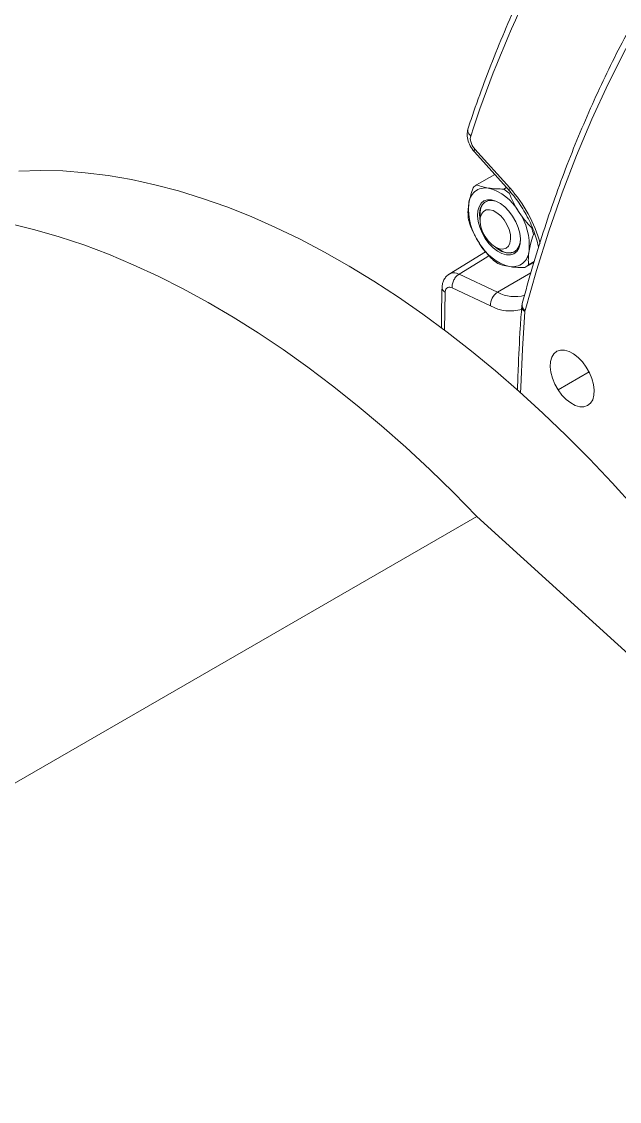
# Model space of a CAD drawing. Header units: millimetres. Extents: x 26816 to 90584, y 11074 to 56542.
# Drawn here: x 49375.9 to 49541.6, y 40710.4 to 41009.6 of the extents above; entities that cross this region are included whole.
import ezdxf

# ---------------------------------------------------------------- set-up
doc = ezdxf.new("R2010")
doc.units = ezdxf.units.MM
doc.layers.add('MAU_XANH', color=5, linetype='Continuous')

msp = doc.modelspace()

# ---------------------------------------------------------------- linework, layer by layer
at = {"layer": 'MAU_XANH', "linetype": 'Continuous', "lineweight": 0}
for p, q in [((49511.23, 40963.51), (49501.54, 40974.28)), ((49501.43, 40973.49), (49511.13, 40962.73)), ((49502.06, 40964.36), (49507.06, 40967.25)), ((49510.31, 40963.63), (49509.59, 40963.22)), ((49511.1, 40962.04), (49511.51, 40962.28)), ((49503.08, 40957.17), (49503, 40956.11)), ((49503, 40956.11), (49503, 40954.48)), ((49503.08, 40957.17), (49503.06, 40955.28)), ((49517.46, 40952.66), (49517.27, 40952.55)), ((49517.8, 40950.58), (49518.18, 40950.8)), ((49507.24, 40947.13), (49508.66, 40946.31)), ((49514.17, 40949.5), (49514.09, 40948.44)), ((49514.09, 40948.06), (49514.09, 40948.44)), ((49504.55, 40945.86), (49494.43, 40939.63)), ((49515.45, 40941.44), (49517.93, 40942.87)), ((49518.01, 40943.15), (49516.43, 40942.24)), ((49507.82, 40934.62), (49497.2, 40939.63)), ((49507.82, 40934.62), (49517.07, 40939.96)), ((49495.27, 40935.85), (49505.89, 40930.84)), ((49493.17, 40924.12), (49493.34, 40934.6)), ((49514.7, 40931.52), (49514.56, 40930.69)), ((49524.63, 40907.56), (49533.24, 40912.53)), ((49502.11, 40872.5), (49370.4, 40796.47)), ((49502.11, 40872.5), (49680.58, 40710.35))]:
    msp.add_line(p, q, dxfattribs=at)
at = {"layer": 'MAU_XANH', "linetype": 'Continuous', "lineweight": 0, "flags": 128}
for points in [[(49515.47, 40929.52), (49518.62, 40940.65), (49522.05, 40951.52), (49525.76, 40962.13), (49529.73, 40972.48), (49533.98, 40982.55), (49538.5, 40992.34), (49543.28, 41001.85), (49548.32, 41011.06), (49553.62, 41019.97), (49559.18, 41028.58), (49564.99, 41036.88)], [(49375.14, 40968.2), (49381.18, 40968.37), (49387.33, 40968.22), (49393.58, 40967.75), (49399.93, 40966.96), (49406.37, 40965.85), (49412.88, 40964.42), (49419.46, 40962.68), (49426.11, 40960.62), (49432.8, 40958.25), (49439.54, 40955.57), (49446.31, 40952.59), (49453.11, 40949.3), (49459.92, 40945.72), (49466.74, 40941.85), (49473.55, 40937.7), (49480.36, 40933.26), (49487.14, 40928.55), (49493.9, 40923.57), (49500.61, 40918.32), (49507.28, 40912.83), (49513.89, 40907.08), (49520.44, 40901.1), (49526.91, 40894.88), (49533.3, 40888.44), (49539.6, 40881.79), (49545.79, 40874.93)], [(49511.23, 40963.51), (49511.1, 40963.2), (49511.06, 40962.95), (49511.1, 40962.77), (49511.13, 40962.73)], [(49514.09, 40948.06), (49514.17, 40949.44), (49513.99, 40950.96), (49513.56, 40952.55), (49512.9, 40954.15), (49512.04, 40955.68), (49511, 40957.07), (49509.85, 40958.27), (49508.63, 40959.22), (49507.39, 40959.88), (49506.18, 40960.22), (49505.07, 40960.23), (49504.09, 40959.91), (49503.3, 40959.27), (49502.72, 40958.33), (49502.38, 40957.15), (49502.3, 40955.76), (49502.48, 40954.24), (49502.91, 40952.65), (49503.57, 40951.05), (49504.43, 40949.53), (49505.47, 40948.13), (49506.62, 40946.93), (49507.84, 40945.98), (49509.08, 40945.32), (49510.29, 40944.98), (49511.4, 40944.97), (49512.38, 40945.29), (49513.17, 40945.94), (49513.75, 40946.87), (49514.09, 40948.06)], [(49503, 40954.5), (49502.93, 40954.99), (49502.87, 40956.43), (49503.08, 40957.7), (49503.54, 40958.74), (49504.24, 40959.51), (49505.13, 40959.95), (49506.18, 40960.06), (49507.35, 40959.83), (49508.52, 40959.3)], [(49503.06, 40955.28), (49503.37, 40956.27), (49503.93, 40957), (49504.69, 40957.42), (49505.61, 40957.49), (49506.64, 40957.23), (49507.7, 40956.64), (49508.74, 40955.76), (49509.68, 40954.64), (49510.47, 40953.36), (49511.05, 40952), (49511.4, 40950.64), (49511.48, 40949.36), (49511.3, 40948.26), (49510.87, 40947.39), (49510.2, 40946.81), (49509.35, 40946.56), (49508.37, 40946.66), (49507.32, 40947.09), (49506.26, 40947.83), (49505.27, 40948.84), (49504.4, 40950.04), (49503.7, 40951.38), (49503.23, 40952.75), (49503.02, 40954.08), (49503.06, 40955.28)], [(49372.94, 40953.6), (49379.61, 40951.95), (49386.35, 40949.99), (49393.14, 40947.72), (49399.97, 40945.13), (49406.85, 40942.24), (49413.75, 40939.06), (49420.67, 40935.57), (49427.61, 40931.79), (49434.55, 40927.72), (49441.48, 40923.37), (49448.39, 40918.74), (49455.28, 40913.84), (49462.14, 40908.67), (49468.96, 40903.25), (49475.72, 40897.57), (49482.43, 40891.65), (49489.07, 40885.49), (49495.63, 40879.11), (49502.11, 40872.5)], [(49514.09, 40948.44), (49513.75, 40947.27), (49513.17, 40946.37), (49512.37, 40945.76), (49511.39, 40945.48), (49510.28, 40945.54), (49509.08, 40945.94), (49507.86, 40946.66), (49507.26, 40947.12)], [(49497.2, 40939.63), (49504.84, 40944.33), (49505.53, 40944.76)], [(49514.25, 40906.76), (49514.3, 40908.3), (49514.77, 40918.83), (49515.43, 40929.25)], [(49524.63, 40907.56), (49523.74, 40909.13), (49523.06, 40910.78), (49522.61, 40912.42), (49522.43, 40913.98), (49522.52, 40915.41), (49522.86, 40916.63), (49523.46, 40917.59), (49524.28, 40918.25), (49525.28, 40918.58), (49526.43, 40918.57), (49527.67, 40918.22), (49528.94, 40917.54), (49530.2, 40916.56), (49531.39, 40915.33), (49532.45, 40913.89)], [(49532.45, 40913.89), (49533.35, 40912.32), (49534.03, 40910.68), (49534.47, 40909.04), (49534.65, 40907.47), (49534.57, 40906.05), (49534.22, 40904.83), (49533.62, 40903.87), (49532.8, 40903.21), (49531.8, 40902.87), (49530.65, 40902.88), (49529.41, 40903.23), (49528.14, 40903.92), (49526.88, 40904.89), (49525.69, 40906.13), (49524.63, 40907.56)]]:
    msp.add_lwpolyline(points, dxfattribs=at)
at = {"layer": 'MAU_XANH', "linetype": 'Continuous', "lineweight": 0}
for centre, radius, start, end in [((49823.26, 40872.02), 339.77, 147.5383, 161.8417), ((49504.54, 40958.87), 4.68, 80.662, 177.3072), ((49504.4, 40960.46), 4.55, 121.008, 136.9612), ((49501.76, 40950.3), 13.65, 29.3618, 74.9809), ((49500.69, 40950.2), 15.77, 48.6908, 55.6519), ((49482.56, 40937.8), 38.52, 15.526, 41.8817), ((49516.21, 40957.65), 16.4, 174.9652, 215.1767), ((49506.56, 40956.85), 3.49, 123.0003, 174.5897), ((49500.26, 40947.55), 16.4, 354.9652, 35.1767), ((49518.34, 40959.18), 19.05, 192.0026, 198.1393), ((49499.17, 40946.62), 19.05, 12.0026, 18.1393), ((49514.7, 40954.9), 13.65, 209.3618, 254.9809), ((49511, 40949.52), 3.97, 233.9308, 294.7463), ((49511.93, 40946.33), 4.68, 260.662, 357.3072), ((49516.82, 40955.61), 15.77, 228.6908, 235.6519), ((49513.11, 40945.34), 4.55, 301.008, 316.9612), ((49510.17, 40931.04), 4.28, 123.28, 182.6011), ((49512.62, 40943.34), 9.95, 241.1994, 286.5317), ((49511.41, 40940.82), 11.4, 241.0723, 286.1906), ((49516.18, 40930.69), 1.62, 179.7916, 242.5096), ((49516.72, 40931.15), 2.05, 169.7166, 232.7375), ((49516.86, 40929.15), 1.43, 165.3075, 176.1238)]:
    msp.add_arc(centre, radius, start, end, dxfattribs=at)
for points, knots in [([(49536.18, 41057.24), (49535.29, 41055.85), (49532.73, 41051.82), (49528.63, 41044.98), (49523.96, 41036.65), (49519.5, 41028.09), (49515.24, 41019.3), (49511.19, 41010.29), (49507.34, 41001.07), (49503.77, 40991.8), (49501.26, 40984.76), (49499.96, 40980.88), (49499.69, 40980.08)], [0, 0, 0, 0, 0.060522, 0.175118, 0.289733, 0.404375, 0.519041, 0.633731, 0.748442, 0.863173, 0.971905, 1, 1, 1, 1]), ([(49564.69, 41039.87), (49563.77, 41038.6), (49561.11, 41034.91), (49556.86, 41028.62), (49552, 41020.93), (49547.35, 41013), (49542.89, 41004.85), (49538.64, 40996.47), (49534.59, 40987.87), (49530.75, 40979.04), (49527.12, 40970.01), (49523.71, 40960.77), (49520.5, 40951.31), (49517.47, 40941.59), (49515.63, 40934.9), (49514.7, 40931.52)], [0, 0, 0, 0, 0.042046, 0.121597, 0.201164, 0.280752, 0.36036, 0.439989, 0.519636, 0.5993, 0.67898, 0.758675, 0.838382, 0.918102, 1, 1, 1, 1]), ([(49499.7, 40980.12), (49499.59, 40979.65), (49499.35, 40978.66), (49499.56, 40976.95), (49500.22, 40975.08), (49501.02, 40974.04), (49501.44, 40973.49)], [0, 0, 0, 0, 0.220967, 0.461086, 0.720392, 1, 1, 1, 1]), ([(49500.41, 40977.91), (49500.19, 40978.17), (49499.74, 40978.69), (49499.53, 40979.49), (49499.68, 40979.91), (49499.74, 40980.07)], [0, 0, 0, 0, 0.384182, 0.768363, 1, 1, 1, 1]), ([(49501.54, 40974.28), (49501.3, 40974.59), (49500.8, 40975.23), (49500.4, 40976.3), (49500.26, 40977.23), (49500.36, 40977.68), (49500.41, 40977.91)], [0, 0, 0, 0, 0.279668, 0.559756, 0.780141, 1, 1, 1, 1]), ([(49501.54, 40974.28), (49501.45, 40974.06), (49501.29, 40973.71), (49501.42, 40973.58), (49501.47, 40973.53)], [0, 0, 0, 0, 0.6077672, 1, 1, 1, 1]), ([(49499.87, 40959.09), (49500.03, 40959.88), (49500.31, 40961.32), (49500.84, 40962.86), (49501.08, 40963.57)], [0, 0, 0, 0, 0.543858, 1, 1, 1, 1]), ([(49502.06, 40964.36), (49502.6, 40964.16), (49503.55, 40963.8), (49504.78, 40963.58), (49505.3, 40963.49)], [0, 0, 0, 0, 0.574193, 1, 1, 1, 1]), ([(49505.3, 40963.49), (49506.02, 40963.4), (49507.35, 40963.24), (49508.89, 40963.22), (49509.59, 40963.22)], [0, 0, 0, 0, 0.543858, 1, 1, 1, 1]), ([(49511.1, 40962.04), (49511.52, 40961.05), (49512.24, 40959.31), (49513.24, 40957.69), (49513.66, 40957)], [0, 0, 0, 0, 0.574193, 1, 1, 1, 1]), ([(49511.13, 40962.73), (49511.4, 40962.42), (49512.21, 40961.5), (49513.47, 40959.85), (49514.87, 40957.77), (49516.13, 40955.57), (49517.23, 40953.31), (49518.14, 40951.03), (49518.83, 40948.93), (49519.11, 40947.64), (49519.23, 40947.08)], [0, 0, 0, 0, 0.071366, 0.208772, 0.34648, 0.48435, 0.622221, 0.75988, 0.897165, 1, 1, 1, 1]), ([(49499.71, 40955.22), (49499.67, 40955.92), (49499.61, 40957.12), (49499.79, 40958.51), (49499.87, 40959.09)], [0, 0, 0, 0, 0.574193, 1, 1, 1, 1]), ([(49513.66, 40957), (49514.26, 40956.14), (49515.36, 40954.57), (49516.67, 40953.18), (49517.27, 40952.55)], [0, 0, 0, 0, 0.5438579, 1, 1, 1, 1]), ([(49502.8, 40948.21), (49502.27, 40949.09), (49501.28, 40950.73), (49500.57, 40952.46), (49500.24, 40953.25)], [0, 0, 0, 0, 0.543858, 1, 1, 1, 1]), ([(49517.8, 40950.58), (49517.5, 40949.7), (49516.99, 40948.15), (49516.71, 40946.72), (49516.6, 40946.11)], [0, 0, 0, 0, 0.574193, 1, 1, 1, 1]), ([(49506.41, 40943.76), (49505.66, 40944.56), (49504.35, 40945.96), (49503.27, 40947.54), (49502.8, 40948.21)], [0, 0, 0, 0, 0.574193, 1, 1, 1, 1]), ([(49516.6, 40946.11), (49516.5, 40945.36), (49516.33, 40943.98), (49516.4, 40942.78), (49516.43, 40942.24)], [0, 0, 0, 0, 0.543858, 1, 1, 1, 1]), ([(49511.17, 40941.71), (49510.51, 40941.84), (49509.29, 40942.06), (49508.35, 40942.42), (49507.92, 40942.59)], [0, 0, 0, 0, 0.543858, 1, 1, 1, 1]), ([(49515.45, 40941.44), (49514.57, 40941.45), (49513.04, 40941.47), (49511.73, 40941.64), (49511.17, 40941.71)], [0, 0, 0, 0, 0.574193, 1, 1, 1, 1]), ([(49494.49, 40939.67), (49494.19, 40939.45), (49493.6, 40939.02), (49492.98, 40938.08), (49492.57, 40937.04), (49492.5, 40936.28), (49492.46, 40935.91)], [0, 0, 0, 0, 0.260151, 0.516106, 0.763864, 1, 1, 1, 1]), ([(49497.2, 40939.63), (49496.68, 40939.81), (49495.66, 40940.16), (49494.87, 40939.82), (49494.49, 40939.65)], [0, 0, 0, 0, 0.508005, 1, 1, 1, 1]), ([(49492.46, 40935.9), (49492.41, 40933.78), (49492.33, 40930.04), (49492.32, 40926.25), (49492.31, 40924.62)], [0, 0, 0, 0, 0.567302, 1, 1, 1, 1]), ([(49493.34, 40934.6), (49493.11, 40934.78), (49492.65, 40935.14), (49492.4, 40935.64), (49492.47, 40935.88), (49492.48, 40935.89)], [0, 0, 0, 0, 0.480294, 0.960587, 1, 1, 1, 1]), ([(49493.34, 40934.6), (49493.38, 40934.9), (49493.47, 40935.52), (49493.98, 40935.98), (49494.6, 40936.1), (49495.05, 40935.94), (49495.27, 40935.85)], [0, 0, 0, 0, 0.2796608, 0.5597466, 0.7801353, 1, 1, 1, 1]), ([(49514.56, 40930.69), (49514.42, 40928.69), (49514.02, 40922.9), (49513.61, 40915.18), (49513.44, 40909.39), (49513.38, 40907.49)], [0, 0, 0, 0, 0.2613535, 0.7576837, 1, 1, 1, 1])]:
    msp.add_open_spline(points, degree=3, knots=knots, dxfattribs=at)
msp.add_open_spline([(49495.27, 40935.85), (49495.28, 40936.21), (49495.29, 40936.91), (49495.72, 40938.04), (49496.37, 40939.03), (49496.92, 40939.43), (49497.2, 40939.63)], degree=3, dxfattribs=at)

doc.saveas('drawing.dxf')
